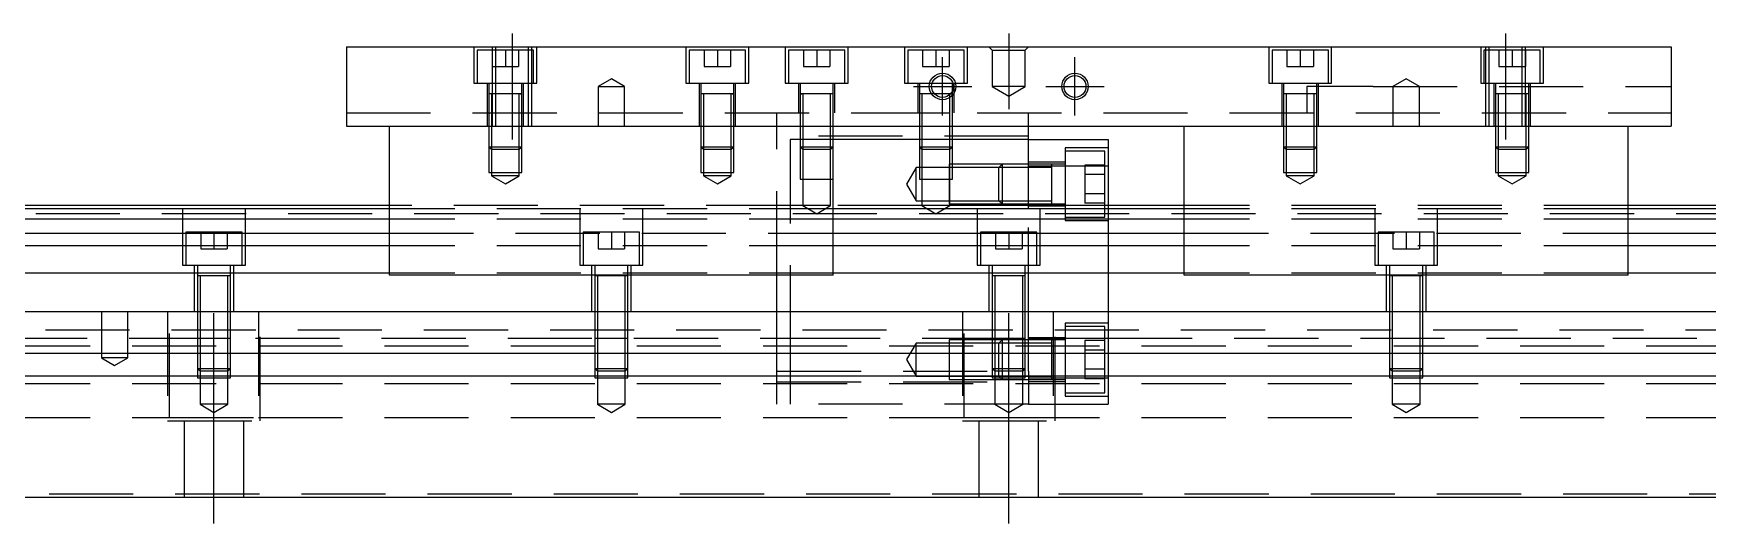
# Model space of a CAD drawing. Extents: x -20 to 990, y -290 to 102.
# Drawn here: x 232.8 to 485.5, y -243 to -169 of the extents above; entities that cross this region are included whole.
import ezdxf

# ---------------------------------------------------------------- set-up
doc = ezdxf.new("R2010")
doc.units = 0
doc.linetypes.add('CENTER', pattern=[50.8, 31.75, -6.35, 6.35, -6.35])
doc.linetypes.add('DASHED', pattern=[19.05, 12.7, -6.35])
doc.layers.get('0').update_dxf_attribs({"linetype": 'CONTINUOUS'})
doc.layers.add('CENTER', color=1, linetype='CENTER')

msp = doc.modelspace()

# ---------------------------------------------------------------- linework, layer by layer
at = {"color": 7, "linetype": 'CONTINUOUS'}
for p, q in [((280, -170.98), (280, -182.98)), ((280, -170.98), (480, -170.98)), ((480, -170.98), (480, -182.98)), ((371.500006, -178.08), (371.229838, -178.08)), ((280, -182.98), (480, -182.98)), ((286.5, -205.48), (286.5, -182.98)), ((353.5, -205.48), (353.5, -182.98)), ((383, -195.48), (383, -182.98)), ((406.5, -205.48), (406.5, -182.98)), ((473.5, -205.48), (473.5, -182.98)), ((383, -184.98), (395, -184.98)), ((395, -184.98), (395, -195.48)), ((286.5, -195.48), (0, -195.48)), ((286.5, -197.019608), (0, -197.019608)), ((286.5, -194.98), (28, -194.98)), ((406.5, -195.48), (353.5, -195.48)), ((406.5, -197.019608), (353.5, -197.019608)), ((406.5, -194.98), (395, -194.98)), ((703, -194.98), (473.5, -194.98)), ((760, -195.48), (473.5, -195.48)), ((760, -197.019608), (473.5, -197.019608)), ((0, -199.140392), (286.5, -199.140392)), ((353.5, -199.140392), (406.5, -199.140392)), ((473.5, -199.140392), (760, -199.140392)), ((286.5, -201.050532), (0, -201.050532)), ((406.5, -201.050532), (353.5, -201.050532)), ((760, -201.050532), (473.5, -201.050532)), ((286.5, -205.161934), (0, -205.161934)), ((353.5, -205.48), (286.5, -205.48)), ((406.5, -205.161934), (353.5, -205.161934)), ((473.5, -205.48), (406.5, -205.48)), ((760, -205.161934), (473.5, -205.161934)), ((0, -210.98), (760, -210.98)), ((0, -217.28), (760, -217.28)), ((0, -220.68), (760, -220.68)), ((0, -238.98), (760, -238.98))]:
    msp.add_line(p, q, dxfattribs=at)
at = {"color": 3, "linetype": 'DASHED'}
for p, q in [((299.25, -170.98), (299.25, -176.48)), ((308.25, -171.48), (299.75, -171.48)), ((299.75, -171.48), (299.75, -176.48)), ((302, -171.48), (302, -173.98)), ((302.000006, -170.98), (302.000006, -182.98)), ((302.5, -170.98), (302.5, -182.98)), ((304, -171.48), (304, -173.98)), ((306, -171.48), (306, -173.98)), ((307.5, -182.98), (307.5, -170.98)), ((307.999994, -182.98), (307.999994, -170.98)), ((308.25, -176.48), (308.25, -171.48)), ((308.75, -176.48), (308.75, -170.98)), ((331.25, -170.98), (331.25, -176.48)), ((340.25, -171.48), (331.75, -171.48)), ((331.75, -171.48), (331.75, -176.48)), ((334, -171.48), (334, -173.98)), ((336, -171.48), (336, -173.98)), ((338, -171.48), (338, -173.98)), ((340.25, -176.48), (340.25, -171.48)), ((340.75, -176.48), (340.75, -170.98)), ((346.25, -170.98), (346.25, -176.48)), ((355.25, -171.48), (346.75, -171.48)), ((346.75, -171.48), (346.75, -176.48)), ((349, -171.48), (349, -173.98)), ((351, -171.48), (351, -173.98)), ((353, -171.48), (353, -173.98)), ((355.25, -176.48), (355.25, -171.48)), ((355.75, -176.48), (355.75, -170.98)), ((364.25, -170.98), (364.25, -176.48)), ((373.25, -171.48), (364.75, -171.48)), ((364.75, -171.48), (364.75, -176.48)), ((367, -171.48), (367, -173.98)), ((369, -171.48), (369, -173.98)), ((371, -171.48), (371, -173.98)), ((373.25, -176.48), (373.25, -171.48)), ((373.75, -176.48), (373.75, -170.98)), ((377.5, -171.48), (377, -170.98)), ((377.5, -171.48), (377.5, -176.98)), ((377.5, -171.48), (382.5, -171.48)), ((382.5, -171.48), (383, -170.98)), ((382.5, -176.98), (382.5, -171.48)), ((419.25, -170.98), (419.25, -176.48)), ((428.25, -171.48), (419.75, -171.48)), ((419.75, -171.48), (419.75, -176.48)), ((422, -171.48), (422, -173.98)), ((424, -171.48), (424, -173.98)), ((426, -171.48), (426, -173.98)), ((428.25, -176.48), (428.25, -171.48)), ((428.75, -176.48), (428.75, -170.98)), ((451.25, -170.98), (451.25, -176.48)), ((460.25, -171.48), (451.75, -171.48)), ((451.75, -171.48), (451.75, -176.48)), ((452.000006, -170.98), (452.000006, -182.98)), ((452.5, -170.98), (452.5, -182.98)), ((454, -171.48), (454, -173.98)), ((456, -171.48), (456, -173.98)), ((457.5, -182.98), (457.5, -170.98)), ((457.999994, -182.98), (457.999994, -170.98)), ((458, -171.48), (458, -173.98)), ((460.25, -176.48), (460.25, -171.48)), ((460.75, -176.48), (460.75, -170.98)), ((302, -173.98), (304, -173.98)), ((304, -173.98), (306, -173.98)), ((334, -173.98), (336, -173.98)), ((336, -173.98), (338, -173.98)), ((349, -173.98), (351, -173.98)), ((351, -173.98), (353, -173.98)), ((367, -173.98), (369, -173.98)), ((369, -173.98), (371, -173.98)), ((422, -173.98), (424, -173.98)), ((424, -173.98), (426, -173.98)), ((454, -173.98), (456, -173.98)), ((456, -173.98), (458, -173.98)), ((299.25, -176.48), (308.75, -176.48)), ((301.25, -176.48), (301.25, -182.98)), ((301.5, -176.48), (301.5, -178.08)), ((306.5, -178.08), (306.5, -176.48)), ((306.75, -182.98), (306.75, -176.48)), ((320, -175.8253), (318, -176.98)), ((322, -176.98), (320, -175.8253)), ((331.25, -176.48), (340.75, -176.48)), ((333.25, -176.48), (333.25, -182.98)), ((333.5, -176.48), (333.5, -178.08)), ((338.5, -178.08), (338.5, -176.48)), ((338.75, -182.98), (338.75, -176.48)), ((346.25, -176.48), (355.75, -176.48)), ((348.25, -176.48), (348.25, -180.98)), ((348.5, -176.48), (348.5, -178.08)), ((353.5, -178.08), (353.5, -176.48)), ((353.75, -180.98), (353.75, -176.48)), ((364.25, -176.48), (373.75, -176.48)), ((366.25, -176.48), (366.25, -180.98)), ((366.5, -176.48), (366.5, -178.08)), ((371.5, -177.667386), (371.5, -176.48)), ((371.75, -180.98), (371.75, -176.48)), ((419.25, -176.48), (428.75, -176.48)), ((421.25, -176.48), (421.25, -182.98)), ((421.5, -176.48), (421.5, -178.08)), ((426.5, -178.08), (426.5, -176.48)), ((426.75, -182.98), (426.75, -176.48)), ((440, -175.8253), (438, -176.98)), ((442, -176.98), (440, -175.8253)), ((451.25, -176.48), (460.75, -176.48)), ((453.25, -176.48), (453.25, -182.98)), ((453.5, -176.48), (453.5, -178.08)), ((458.5, -178.08), (458.5, -176.48)), ((458.75, -182.98), (458.75, -176.48)), ((301.5, -178.075), (301.5, -178.08)), ((306.5, -178.08), (301.5, -178.08)), ((301.5, -178.08), (301.5, -178.085)), ((301.5, -178.08), (301.5, -182.97998)), ((301.9, -178.08), (301.9, -182.97998)), ((306.1, -182.97998), (306.1, -178.08)), ((306.242602, -178.08), (306.5, -178.08)), ((306.5, -178.08), (306.5, -178.075)), ((306.5, -178.085), (306.5, -178.08)), ((306.5, -182.97998), (306.5, -178.08)), ((318, -176.98), (320, -176.98)), ((318, -176.98), (318, -182.98)), ((320, -176.98), (322, -176.98)), ((322, -182.98), (322, -176.98)), ((333.5, -178.075), (333.5, -178.08)), ((338.5, -178.08), (333.5, -178.08)), ((333.5, -178.08), (333.5, -178.085)), ((333.5, -178.08), (333.5, -182.97998)), ((333.9, -178.08), (333.9, -182.97998)), ((338.1, -182.97998), (338.1, -178.08)), ((338.242602, -178.08), (338.5, -178.08)), ((338.5, -178.08), (338.5, -178.075)), ((338.5, -178.085), (338.5, -178.08)), ((338.5, -182.97998), (338.5, -178.08)), ((348.5, -178.075), (348.5, -178.08)), ((348.5, -178.08), (348.757448, -178.08)), ((353.5, -178.08), (348.5, -178.08)), ((348.5, -178.08), (348.5, -180.97998)), ((348.5, -178.08), (348.5, -178.085)), ((348.9, -178.08), (348.9, -186.48)), ((352.5, -178.075), (352.5, -178.08)), ((352.5, -178.08), (352.5, -178.085)), ((353.1, -186.48), (353.1, -178.08)), ((353.5, -178.08), (353.5, -178.075)), ((353.5, -180.97998), (353.5, -178.08)), ((353.5, -178.085), (353.5, -178.08)), ((366.5, -178.075), (366.5, -178.08)), ((371.5, -178.08), (366.5, -178.08)), ((366.5, -178.08), (366.5, -178.085)), ((366.5, -178.08), (366.5, -180.97998)), ((366.9, -178.08), (366.9, -186.48)), ((371.1, -186.48), (371.1, -178.08)), ((371.242602, -178.08), (371.5, -178.08)), ((371.5, -178.08), (371.5, -177.667386)), ((371.5, -178.08), (371.5, -178.075)), ((371.5, -178.085), (371.5, -178.08)), ((371.5, -178.302876), (371.5, -178.08)), ((371.5, -180.97998), (371.5, -178.302876)), ((382.5, -176.98), (377.5, -176.98)), ((377.5, -176.98), (380, -178.423376)), ((380, -178.423376), (382.5, -176.98)), ((421.5, -178.075), (421.5, -178.08)), ((426.5, -178.08), (421.5, -178.08)), ((421.5, -178.08), (421.5, -178.085)), ((421.5, -178.08), (421.5, -182.97998)), ((421.9, -178.08), (421.9, -186.48)), ((425, -176.98), (425, -180.98)), ((435, -176.98), (425, -176.98)), ((426.1, -186.48), (426.1, -178.08)), ((426.5, -178.08), (426.5, -178.075)), ((426.5, -178.085), (426.5, -178.08)), ((426.5, -182.97998), (426.5, -178.08)), ((435, -176.98), (480, -176.98)), ((438, -176.98), (440, -176.98)), ((438, -176.98), (438, -182.98)), ((440, -176.98), (442, -176.98)), ((442, -182.98), (442, -176.98)), ((453.5, -178.075), (453.5, -178.08)), ((458.5, -178.08), (453.5, -178.08)), ((453.5, -178.08), (453.5, -182.97998)), ((453.5, -178.08), (453.5, -178.085)), ((453.9, -178.08), (453.9, -186.48)), ((458.1, -186.48), (458.1, -178.08)), ((458.5, -178.08), (458.5, -178.075)), ((458.5, -182.97998), (458.5, -178.08)), ((458.5, -178.085), (458.5, -178.08)), ((280, -180.98), (480, -180.98)), ((345, -182.98), (345, -180.98)), ((348.5, -180.98), (348.5, -182.98)), ((348.500006, -180.98), (348.500006, -182.98)), ((353.499994, -182.98), (353.499994, -180.98)), ((353.5, -182.98), (353.5, -180.98)), ((366.5, -180.98), (366.5, -182.98)), ((366.500006, -180.98), (366.500006, -182.98)), ((366.9, -180.98), (371.1, -180.98)), ((371.499994, -182.98), (371.499994, -180.98)), ((371.5, -182.98), (371.5, -180.98)), ((383, -182.98), (383, -180.98)), ((301.5, -182.98), (301.5, -186.08)), ((301.500006, -182.98), (301.500006, -186.080006)), ((301.9, -182.98), (301.9, -186.48)), ((306.1, -186.48), (306.1, -182.98)), ((306.499994, -186.080006), (306.499994, -182.98)), ((306.5, -186.08), (306.5, -182.98)), ((333.5, -182.98), (333.5, -186.08)), ((333.500006, -182.98), (333.500006, -186.080006)), ((333.9, -182.98), (333.9, -186.48)), ((338.1, -186.48), (338.1, -182.98)), ((338.499994, -186.080006), (338.499994, -182.98)), ((338.5, -186.08), (338.5, -182.98)), ((345, -205.48), (345, -182.98)), ((383, -184.48), (345, -184.48)), ((348.5, -182.98), (348.5, -186.08)), ((348.500006, -182.98), (348.500006, -186.080006)), ((353.499994, -186.080006), (353.499994, -182.98)), ((353.5, -186.08), (353.5, -182.98)), ((366.5, -182.98), (366.5, -186.08)), ((366.500006, -182.98), (366.500006, -186.080006)), ((371.499994, -186.080006), (371.499994, -182.98)), ((371.5, -186.08), (371.5, -182.98)), ((421.5, -182.98), (421.5, -186.08)), ((421.500006, -182.98), (421.500006, -186.080006)), ((426.499994, -186.080006), (426.499994, -182.98)), ((426.5, -186.08), (426.5, -182.98)), ((453.5, -182.98), (453.5, -186.08)), ((453.500006, -182.98), (453.500006, -186.080006)), ((458.499994, -186.080006), (458.499994, -182.98)), ((458.5, -186.08), (458.5, -182.98)), ((301.5, -186.08), (306.5, -186.08)), ((301.5, -186.08), (301.9, -186.48)), ((301.500006, -186.08002), (301.500006, -189.98)), ((306.1, -186.48), (301.9, -186.48)), ((301.9, -186.48002), (301.9, -189.98)), ((306.1, -186.48), (306.5, -186.08)), ((306.1, -189.98), (306.1, -186.48002)), ((306.499994, -189.98), (306.499994, -186.08002)), ((333.5, -186.08), (338.5, -186.08)), ((333.5, -186.08), (333.9, -186.48)), ((333.500006, -186.08002), (333.500006, -189.98)), ((338.1, -186.48), (333.9, -186.48)), ((333.9, -186.48002), (333.9, -189.98)), ((338.1, -186.48), (338.5, -186.08)), ((338.1, -189.98), (338.1, -186.48002)), ((338.499994, -189.98), (338.499994, -186.08002)), ((347, -184.98), (347, -203.98)), ((348.5, -184.98), (347, -184.98)), ((348.9, -184.98), (348.5, -184.98)), ((348.5, -186.08), (353.499994, -186.08)), ((348.5, -186.08), (348.9, -186.48)), ((348.500006, -186.08002), (348.500006, -190.98)), ((352.5, -184.98), (348.9, -184.98)), ((353.1, -186.48), (348.9, -186.48)), ((348.9, -186.48002), (348.9, -190.98)), ((352.9, -184.98), (352.5, -184.98)), ((352.9, -186.48), (352.500006, -186.48)), ((353.1, -184.98), (352.9, -184.98)), ((353.5, -184.98), (353.1, -184.98)), ((353.1, -186.48), (353.5, -186.08)), ((353.1, -190.98), (353.1, -186.48002)), ((353.499994, -186.48), (353.499994, -186.08002)), ((353.499994, -189.98), (353.499994, -186.48)), ((357.1, -184.98), (353.5, -184.98)), ((357.5, -184.98), (357.1, -184.98)), ((366.5, -184.98), (357.5, -184.98)), ((366.9, -184.98), (366.5, -184.98)), ((366.5, -186.08), (371.5, -186.08)), ((366.5, -186.08), (366.9, -186.48)), ((366.500006, -186.08002), (366.500006, -190.98)), ((371.1, -184.98), (366.9, -184.98)), ((371.1, -186.48), (366.9, -186.48)), ((366.9, -186.48002), (366.9, -190.98)), ((371.5, -184.98), (371.1, -184.98)), ((371.1, -186.48), (371.5, -186.08)), ((371.1, -190.98), (371.1, -186.48002)), ((371.499994, -190.98), (371.499994, -186.08002)), ((372.5, -184.98), (371.5, -184.98)), ((383, -184.98), (372.5, -184.98)), ((388.5, -186.23), (388.5, -197.23)), ((395, -186.23), (388.5, -186.23)), ((394.5, -186.73), (388.5, -186.73)), ((394.5, -196.73), (394.5, -186.73)), ((421.5, -186.08), (426.5, -186.08)), ((421.5, -186.08), (421.9, -186.48)), ((421.500006, -186.08002), (421.500006, -189.98)), ((426.1, -186.48), (421.9, -186.48)), ((421.9, -186.48002), (421.9, -189.98)), ((426.1, -186.48), (426.5, -186.08)), ((426.1, -189.98), (426.1, -186.48002)), ((426.499994, -189.98), (426.499994, -186.08002)), ((453.5, -186.08), (458.5, -186.08)), ((453.5, -186.08), (453.9, -186.48)), ((453.500006, -186.08002), (453.500006, -189.98)), ((458.1, -186.48), (453.9, -186.48)), ((453.9, -186.48002), (453.9, -189.98)), ((458.1, -186.48), (458.5, -186.08)), ((458.1, -189.98), (458.1, -186.48002)), ((458.499994, -189.98), (458.499994, -186.08002)), ((366, -189.23), (364.556624, -191.73)), ((366, -194.23), (366, -189.23)), ((371, -189.23), (366, -189.23)), ((371, -188.730006), (371, -190.848124)), ((371.499994, -188.730006), (371, -188.730006)), ((378.49998, -189.23), (371, -189.23)), ((372.5, -188.730006), (371.499994, -188.730006)), ((378.99998, -188.730006), (372.5, -188.730006)), ((379, -188.73), (378.5, -189.23)), ((378.5, -194.23), (378.5, -189.23)), ((386.5, -189.23), (378.5, -189.23)), ((383, -188.730006), (378.999994, -188.730006)), ((379, -188.73), (379, -194.73)), ((383, -188.73), (379, -188.73)), ((388.5, -188.43), (383, -188.43)), ((383, -188.98), (387.5, -188.98)), ((386.5, -188.73), (383.00002, -188.73)), ((386.5, -188.73), (386.495, -188.73)), ((386.5, -194.73), (386.5, -188.73)), ((386.505, -188.73), (386.5, -188.73)), ((387.5, -188.73), (386.5, -188.73)), ((388.5, -188.73), (387.5, -188.73)), ((387.5, -188.98), (395, -188.98)), ((391.5, -188.843248), (391.5, -190.286624)), ((394.5, -188.843248), (391.5, -188.843248)), ((301.500006, -189.98), (306.499994, -189.98)), ((301.9, -189.98), (301.9, -190.48)), ((306.1, -190.48), (301.9, -190.48)), ((301.9, -190.48), (304, -191.692436)), ((304, -191.692436), (306.1, -190.48)), ((306.1, -190.48), (306.1, -189.98)), ((333.500006, -189.98), (338.499994, -189.98)), ((333.9, -189.98), (333.9, -190.48)), ((338.1, -190.48), (333.9, -190.48)), ((333.9, -190.48), (336, -191.692436)), ((336, -191.692436), (338.1, -190.48)), ((338.1, -190.48), (338.1, -189.98)), ((348.500006, -190.98), (353.499994, -190.98)), ((348.9, -190.98), (348.9, -194.98)), ((353.1, -194.98), (353.1, -190.98)), ((353.499994, -190.98), (353.499994, -189.98)), ((364.556624, -191.73), (366, -194.23)), ((366.500006, -190.98), (371.499994, -190.98)), ((366.9, -190.98), (366.9, -194.98)), ((371, -190.848124), (371, -190.983818)), ((371, -190.983818), (371, -194.729994)), ((371.1, -194.98), (371.1, -190.98)), ((394.5, -190.286624), (391.5, -190.286624)), ((391.5, -190.286624), (391.5, -193.173376)), ((421.500006, -189.98), (426.499994, -189.98)), ((421.9, -189.98), (421.9, -190.48)), ((426.1, -190.48), (421.9, -190.48)), ((421.9, -190.48), (424, -191.692436)), ((424, -191.692436), (426.1, -190.48)), ((426.1, -190.48), (426.1, -189.98)), ((453.500006, -189.98), (458.499994, -189.98)), ((453.9, -189.98), (453.9, -190.48)), ((458.1, -190.48), (453.9, -190.48)), ((453.9, -190.48), (456, -191.692436)), ((456, -191.692436), (458.1, -190.48)), ((458.1, -190.48), (458.1, -189.98)), ((366, -194.23), (371, -194.23)), ((371, -194.23), (378.49998, -194.23)), ((378.5, -194.23), (386.5, -194.23)), ((378.5, -194.23), (379, -194.73)), ((391.5, -193.173376), (391.5, -194.616752)), ((394.5, -193.173376), (391.5, -193.173376)), ((394.5, -194.616752), (391.5, -194.616752)), ((703, -196.23), (25, -196.23)), ((255.25, -195.48), (255.25, -203.98)), ((264.75, -203.98), (264.75, -195.48)), ((347, -194.98), (286.5, -194.98)), ((353.5, -195.48), (286.5, -195.48)), ((353.5, -197.019608), (286.5, -197.019608)), ((315.25, -195.48), (315.25, -203.98)), ((324.75, -203.98), (324.75, -195.48)), ((348.9, -194.98), (347, -194.98)), ((353.1, -194.98), (348.9, -194.98)), ((348.9, -194.98), (351, -196.192436)), ((351, -196.192436), (353.1, -194.98)), ((366.9, -194.98), (353.1, -194.98)), ((371.1, -194.98), (366.9, -194.98)), ((366.9, -194.98), (369, -196.192436)), ((369, -196.192436), (371.1, -194.98)), ((371, -194.729994), (378.99998, -194.729994)), ((383, -194.98), (371.1, -194.98)), ((375.25, -195.48), (375.25, -203.98)), ((379, -194.729994), (383, -194.729994)), ((379, -194.73), (383, -194.73)), ((387.5, -194.98), (383, -194.98)), ((383, -195.03), (388.5, -195.03)), ((383, -210.98), (383, -195.48)), ((383.00002, -194.73), (386.5, -194.73)), ((384.75, -203.98), (384.75, -195.48)), ((386.495, -194.73), (386.5, -194.73)), ((386.5, -194.73), (386.505, -194.73)), ((386.5, -194.73), (387.5, -194.73)), ((387.5, -194.73), (388.5, -194.73)), ((388.5, -194.98), (387.5, -194.98)), ((395, -194.98), (388.5, -194.98)), ((388.5, -196.73), (394.5, -196.73)), ((395, -195.48), (395, -205.48)), ((473.5, -194.98), (406.5, -194.98)), ((473.5, -195.48), (406.5, -195.48)), ((473.5, -197.019608), (406.5, -197.019608)), ((435.25, -195.48), (435.25, -203.98)), ((444.75, -203.98), (444.75, -195.48)), ((264.25, -198.98), (255.75, -198.98)), ((255.75, -198.98), (255.75, -203.98)), ((258, -198.98), (258, -201.48)), ((260, -198.98), (260, -201.48)), ((262, -198.98), (262, -201.48)), ((264.25, -203.98), (264.25, -198.98)), ((286.5, -199.140392), (353.5, -199.140392)), ((324.25, -198.98), (315.75, -198.98)), ((315.75, -198.98), (315.75, -203.98)), ((318, -198.98), (318, -201.48)), ((320, -198.98), (320, -201.48)), ((322, -198.98), (322, -201.48)), ((324.25, -203.98), (324.25, -198.98)), ((384.25, -198.98), (375.75, -198.98)), ((375.75, -198.98), (375.75, -203.98)), ((378, -198.98), (378, -201.48)), ((380, -198.98), (380, -201.48)), ((382, -198.98), (382, -201.48)), ((384.25, -203.98), (384.25, -198.98)), ((388.5, -197.23), (395, -197.23)), ((406.5, -199.140392), (473.5, -199.140392)), ((444.25, -198.98), (435.75, -198.98)), ((435.75, -198.98), (435.75, -203.98)), ((438, -198.98), (438, -201.48)), ((440, -198.98), (440, -201.48)), ((442, -198.98), (442, -201.48)), ((444.25, -203.98), (444.25, -198.98)), ((258, -201.48), (260, -201.48)), ((260, -201.48), (262, -201.48)), ((353.5, -201.050532), (286.5, -201.050532)), ((318, -201.48), (320, -201.48)), ((320, -201.48), (322, -201.48)), ((378, -201.48), (380, -201.48)), ((380, -201.48), (382, -201.48)), ((473.5, -201.050532), (406.5, -201.050532)), ((438, -201.48), (440, -201.48)), ((440, -201.48), (442, -201.48)), ((255.25, -203.98), (264.75, -203.98)), ((257, -203.98), (257, -210.98)), ((257.5, -203.98), (257.5, -205.58)), ((262.5, -205.58), (262.5, -203.98)), ((263, -210.98), (263, -203.98)), ((315.25, -203.98), (324.75, -203.98)), ((317, -203.98), (317, -210.98)), ((317.5, -203.98), (317.5, -205.58)), ((322.5, -205.58), (322.5, -203.98)), ((323, -210.98), (323, -203.98)), ((347, -203.98), (347, -210.98)), ((375.25, -203.98), (384.75, -203.98)), ((377, -203.98), (377, -210.98)), ((377.5, -203.98), (377.5, -205.58)), ((382.5, -205.58), (382.5, -203.98)), ((383, -210.98), (383, -203.98)), ((435.25, -203.98), (444.75, -203.98)), ((437, -203.98), (437, -210.98)), ((437.5, -203.98), (437.5, -205.58)), ((442.5, -205.58), (442.5, -203.98)), ((443, -210.98), (443, -203.98)), ((257.5, -205.575), (257.5, -205.58)), ((262.5, -205.58), (257.5, -205.58)), ((257.5, -205.58), (257.5, -205.585)), ((257.5, -205.58), (257.5, -210.97998)), ((257.9, -205.58), (257.9, -210.97998)), ((262.1, -210.97998), (262.1, -205.58)), ((262.5, -205.58), (262.5, -205.575)), ((262.5, -205.585), (262.5, -205.58)), ((262.5, -210.97998), (262.5, -205.58)), ((353.5, -205.161934), (286.5, -205.161934)), ((317.5, -205.575), (317.5, -205.58)), ((322.5, -205.58), (317.5, -205.58)), ((317.5, -205.58), (317.5, -205.585)), ((317.5, -205.58), (317.5, -210.97998)), ((317.9, -205.58), (317.9, -210.97998)), ((322.1, -210.97998), (322.1, -205.58)), ((322.5, -205.58), (322.5, -205.575)), ((322.5, -205.585), (322.5, -205.58)), ((322.5, -210.97998), (322.5, -205.58)), ((345, -210.98), (345, -205.48)), ((377.5, -205.575), (377.5, -205.58)), ((382.5, -205.58), (377.5, -205.58)), ((377.5, -205.58), (377.5, -205.585)), ((377.5, -205.58), (377.5, -210.97998)), ((377.9, -205.58), (377.9, -210.97998)), ((382.1, -210.97998), (382.1, -205.58)), ((382.5, -205.58), (382.5, -205.575)), ((382.5, -205.585), (382.5, -205.58)), ((382.5, -210.97998), (382.5, -205.58)), ((395, -205.48), (395, -210.98)), ((473.5, -205.161934), (406.5, -205.161934)), ((437.5, -205.575), (437.5, -205.58)), ((442.5, -205.58), (437.5, -205.58)), ((437.5, -205.58), (437.5, -205.585)), ((437.5, -205.58), (437.5, -210.97998)), ((437.9, -205.58), (437.9, -210.97998)), ((442.1, -210.97998), (442.1, -205.58)), ((442.5, -205.58), (442.5, -205.575)), ((442.5, -205.585), (442.5, -205.58)), ((442.5, -210.97998), (442.5, -205.58)), ((243, -210.98), (243, -217.98)), ((247, -217.98), (247, -210.98)), ((253, -210.98), (253, -227.48)), ((253.291796, -226.98), (253.291796, -210.98)), ((257.5, -210.98), (257.5, -217.28)), ((257.500006, -210.98), (257.500006, -217.28)), ((257.9, -210.98), (257.9, -217.28)), ((262.1, -217.28), (262.1, -210.98)), ((262.499994, -217.28), (262.499994, -210.98)), ((262.5, -217.28), (262.5, -210.98)), ((266.708204, -210.98), (266.708204, -226.98)), ((267, -227.48), (267, -210.98)), ((317.5, -210.98), (317.5, -217.28)), ((317.500006, -210.98), (317.500006, -217.28)), ((317.9, -210.98), (317.9, -217.28)), ((322.1, -217.28), (322.1, -210.98)), ((322.499994, -217.28), (322.499994, -210.98)), ((322.5, -217.28), (322.5, -210.98)), ((345, -217.28), (345, -210.98)), ((347, -210.98), (347, -217.28)), ((373, -210.98), (373, -227.48)), ((373.291796, -226.98), (373.291796, -210.98)), ((377.5, -210.98), (377.5, -217.28)), ((377.500006, -210.98), (377.500006, -217.28)), ((377.9, -210.98), (377.9, -217.28)), ((382.1, -217.28), (382.1, -210.98)), ((382.499994, -217.28), (382.499994, -210.98)), ((382.5, -217.28), (382.5, -210.98)), ((383, -217.28), (383, -210.98)), ((386.708204, -210.98), (386.708204, -226.98)), ((387, -227.48), (387, -210.98)), ((395, -210.98), (395, -217.28)), ((437.5, -210.98), (437.5, -217.28)), ((437.500006, -210.98), (437.500006, -217.28)), ((437.9, -210.98), (437.9, -217.28)), ((442.1, -217.28), (442.1, -210.98)), ((442.499994, -217.28), (442.499994, -210.98)), ((442.5, -217.28), (442.5, -210.98)), ((25, -213.73), (703, -213.73)), ((388.5, -212.73), (388.5, -223.73)), ((395, -212.73), (388.5, -212.73)), ((394.5, -213.23), (388.5, -213.23)), ((394.5, -217.28), (394.5, -213.23)), ((0, -216.13), (760, -216.13)), ((56.708204, -214.98), (345, -214.98)), ((257.5, -214.98), (257.9, -214.98)), ((257.5, -217.28), (257.5, -219.58)), ((257.500006, -217.28), (257.500006, -219.580006)), ((257.9, -214.98), (262.1, -214.98)), ((257.9, -217.28), (257.9, -219.98)), ((262.1, -214.98), (262.5, -214.98)), ((262.1, -219.98), (262.1, -217.28)), ((262.499994, -219.580006), (262.499994, -217.28)), ((262.5, -219.58), (262.5, -217.28)), ((317.5, -214.98), (317.9, -214.98)), ((317.5, -217.28), (317.5, -219.58)), ((317.500006, -217.28), (317.500006, -219.580006)), ((317.9, -214.98), (322.1, -214.98)), ((317.9, -217.28), (317.9, -219.98)), ((322.1, -214.98), (322.5, -214.98)), ((322.1, -219.98), (322.1, -217.28)), ((322.499994, -219.580006), (322.499994, -217.28)), ((322.5, -219.58), (322.5, -217.28)), ((345, -214.98), (347, -214.98)), ((345, -219.98), (345, -217.28)), ((347, -214.98), (347.5, -214.98)), ((347, -217.28), (347, -220.68)), ((347.5, -214.98), (347.9, -214.98)), ((347.9, -214.98), (383, -214.98)), ((366, -215.73), (364.556624, -218.23)), ((366, -220.73), (366, -215.73)), ((371, -215.73), (366, -215.73)), ((371, -215.230006), (371, -220.68)), ((378.99998, -215.230006), (371, -215.230006)), ((378.49998, -215.73), (371, -215.73)), ((377.5, -214.98), (377.9, -214.98)), ((377.5, -217.28), (377.5, -219.58)), ((377.500006, -217.28), (377.500006, -219.580006)), ((377.9, -214.98), (382.1, -214.98)), ((377.9, -217.28), (377.9, -219.98)), ((379, -215.23), (378.5, -215.73)), ((378.5, -220.68), (378.5, -215.73)), ((386.5, -215.73), (378.5, -215.73)), ((379, -215.23), (379, -220.68)), ((383, -215.23), (379, -215.23)), ((383, -215.230006), (379, -215.230006)), ((382.1, -214.98), (382.5, -214.98)), ((382.1, -219.98), (382.1, -217.28)), ((382.499994, -219.580006), (382.499994, -217.28)), ((382.5, -219.58), (382.5, -217.28)), ((388.5, -214.93), (383, -214.93)), ((383, -214.98), (388.5, -214.98)), ((383, -219.98), (383, -217.28)), ((386.505, -215.23), (383.00002, -215.23)), ((388.5, -215.23), (386.495, -215.23)), ((386.5, -221.23), (386.5, -215.23)), ((388.5, -214.98), (394.5, -214.98)), ((391.5, -215.343248), (391.5, -216.786624)), ((394.5, -215.343248), (391.5, -215.343248)), ((394.5, -216.786624), (391.5, -216.786624)), ((391.5, -216.786624), (391.5, -219.673376)), ((394.5, -214.98), (395, -214.98)), ((394.5, -220.68), (394.5, -217.28)), ((395, -214.98), (677.5, -214.98)), ((395, -217.28), (395, -220.68)), ((437.5, -214.98), (437.9, -214.98)), ((437.5, -217.28), (437.5, -219.58)), ((437.500006, -217.28), (437.500006, -219.580006)), ((437.9, -214.98), (442.1, -214.98)), ((437.9, -217.28), (437.9, -219.98)), ((442.1, -214.98), (442.5, -214.98)), ((442.1, -219.98), (442.1, -217.28)), ((442.499994, -219.580006), (442.499994, -217.28)), ((442.5, -219.58), (442.5, -217.28)), ((247, -217.98), (243, -217.98)), ((243, -217.98), (245, -219.1347)), ((245, -219.1347), (247, -217.98)), ((257.5, -219.58), (262.5, -219.58)), ((257.5, -219.58), (257.9, -219.98)), ((257.500006, -219.58002), (257.500006, -220.68)), ((262.1, -219.98), (262.5, -219.58)), ((262.499994, -220.68), (262.499994, -219.58002)), ((317.5, -219.58), (322.5, -219.58)), ((317.5, -219.58), (317.9, -219.98)), ((317.500006, -219.58002), (317.500006, -220.68)), ((322.1, -219.98), (322.5, -219.58)), ((322.499994, -220.68), (322.499994, -219.58002)), ((364.556624, -218.23), (366, -220.73)), ((377.5, -219.58), (382.5, -219.58)), ((377.5, -219.58), (377.9, -219.98)), ((377.500006, -219.58002), (377.500006, -220.68)), ((382.1, -219.98), (382.5, -219.58)), ((382.499994, -220.68), (382.499994, -219.58002)), ((391.5, -219.673376), (391.5, -221.116752)), ((394.5, -219.673376), (391.5, -219.673376)), ((437.5, -219.58), (442.5, -219.58)), ((437.5, -219.58), (437.9, -219.98)), ((437.500006, -219.58002), (437.500006, -220.68)), ((442.1, -219.98), (442.5, -219.58)), ((442.499994, -220.68), (442.499994, -219.58002)), ((0, -221.83), (760, -221.83)), ((257.500006, -220.68), (257.500006, -220.98)), ((257.500006, -220.98), (262.499994, -220.98)), ((262.1, -219.98), (257.9, -219.98)), ((257.9, -219.98002), (257.9, -220.98)), ((257.9, -220.98), (257.9, -224.98)), ((262.1, -220.98), (262.1, -219.98002)), ((262.1, -224.98), (262.1, -220.98)), ((262.499994, -220.98), (262.499994, -220.68)), ((317.500006, -220.68), (317.500006, -220.98)), ((317.500006, -220.98), (322.499994, -220.98)), ((322.1, -219.98), (317.9, -219.98)), ((317.9, -219.98002), (317.9, -220.98)), ((317.9, -220.98), (317.9, -224.98)), ((322.1, -220.98), (322.1, -219.98002)), ((322.1, -224.98), (322.1, -220.98)), ((322.499994, -220.98), (322.499994, -220.68)), ((345, -220.68), (345, -219.98)), ((345, -219.98), (383, -219.98)), ((345, -224.98), (345, -220.68)), ((345, -221.60077), (383, -221.60077)), ((345, -221.60077), (347, -221.60077)), ((347, -220.68), (347, -224.98)), ((366, -220.73), (371, -220.73)), ((371, -220.68), (371, -221.229994)), ((371, -220.73), (378.49998, -220.73)), ((371, -221.229994), (378.99998, -221.229994)), ((377.500006, -220.68), (377.500006, -220.98)), ((377.500006, -220.98), (382.499994, -220.98)), ((382.1, -219.98), (377.9, -219.98)), ((377.9, -219.98002), (377.9, -220.98)), ((377.9, -220.98), (377.9, -224.98)), ((378.5, -220.73), (378.5, -220.68)), ((378.5, -220.73), (386.5, -220.73)), ((378.5, -220.73), (379, -221.23)), ((378.999994, -221.229994), (383, -221.229994)), ((379, -220.68), (379, -221.23)), ((379, -221.23), (383, -221.23)), ((382.1, -220.98), (382.1, -219.98002)), ((382.1, -224.98), (382.1, -220.98)), ((382.499994, -220.98), (382.499994, -220.68)), ((383, -219.98), (383, -220.68)), ((383, -220.68), (383, -224.98)), ((383, -220.98), (395, -220.98)), ((383, -221.53), (388.5, -221.53)), ((383.00002, -221.23), (386.5, -221.23)), ((386.495, -221.23), (386.5, -221.23)), ((386.5, -221.23), (386.505, -221.23)), ((386.5, -221.23), (388.5, -221.23)), ((394.5, -221.116752), (391.5, -221.116752)), ((394.5, -223.23), (394.5, -220.68)), ((395, -220.68), (395, -220.98)), ((395, -220.98), (395, -224.98)), ((437.500006, -220.68), (437.500006, -220.98)), ((437.500006, -220.98), (442.499994, -220.98)), ((442.1, -219.98), (437.9, -219.98)), ((437.9, -219.98002), (437.9, -220.98)), ((437.9, -220.98), (437.9, -224.98)), ((442.1, -220.98), (442.1, -219.98002)), ((442.1, -224.98), (442.1, -220.98)), ((442.499994, -220.98), (442.499994, -220.68)), ((388.5, -223.23), (394.5, -223.23)), ((388.5, -223.73), (395, -223.73)), ((0, -226.98), (760, -226.98)), ((253.291796, -226.98), (266.708204, -226.98)), ((262.1, -224.98), (257.9, -224.98)), ((257.9, -224.98), (260, -226.192436)), ((260, -226.192436), (262.1, -224.98)), ((322.1, -224.98), (317.9, -224.98)), ((317.9, -224.98), (320, -226.192436)), ((320, -226.192436), (322.1, -224.98)), ((383, -224.98), (345, -224.98)), ((373.291796, -226.98), (386.708204, -226.98)), ((382.1, -224.98), (377.9, -224.98)), ((377.9, -224.98), (380, -226.192436)), ((380, -226.192436), (382.1, -224.98)), ((383, -224.98), (395, -224.98)), ((442.1, -224.98), (437.9, -224.98)), ((437.9, -224.98), (440, -226.192436)), ((440, -226.192436), (442.1, -224.98)), ((253, -227.48), (267, -227.48)), ((255.5, -227.48), (255.5, -238.98)), ((264.5, -238.98), (264.5, -227.48)), ((373, -227.48), (387, -227.48)), ((375.5, -227.48), (375.5, -238.98)), ((384.5, -238.98), (384.5, -227.48)), ((6.499992, -238.48), (760, -238.48))]:
    msp.add_line(p, q, dxfattribs=at)
at = {"color": 3, "linetype": 'CONTINUOUS'}
for centre in [(370, -176.98), (390, -176.98)]:
    msp.add_circle(centre, 2, dxfattribs=at)
at = {"color": 7, "linetype": 'CONTINUOUS'}
for centre in [(370, -176.98), (390, -176.98)]:
    msp.add_circle(centre, 1.65, dxfattribs=at)
at = {"layer": 'CENTER', "color": 1, "linetype": 'CENTER'}
for p, q in [((305, -168.98), (305, -184.98)), ((380, -168.98), (380, -180.423376)), ((455, -168.98), (455, -184.98)), ((370, -181.38), (370, -172.58)), ((390, -181.38), (390, -172.58)), ((365.6, -176.98), (374.4, -176.98)), ((385.6, -176.98), (394.4, -176.98)), ((260, -242.98), (260, -208.98)), ((380, -242.98), (380, -208.98))]:
    msp.add_line(p, q, dxfattribs=at)

doc.saveas('drawing.dxf')
